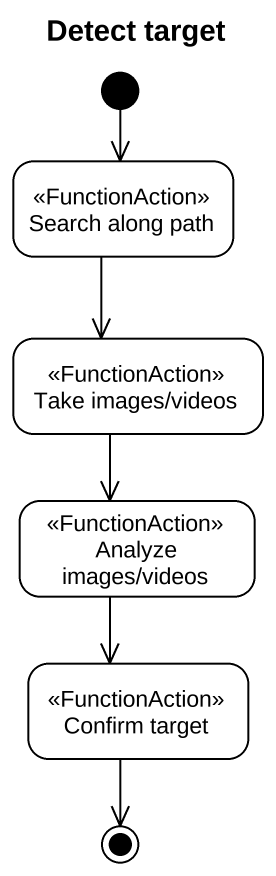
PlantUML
@startuml
title Detect target
hide empty description
state "Search along path" as Search_along_path <<FunctionAction>>
state "Take images/videos" as Take_images_videos <<FunctionAction>>
state "Analyze images/videos" as Analyze_images_videos <<FunctionAction>>
state "Confirm target" as Confirm_target <<FunctionAction>>
[*] --> Search_along_path
Search_along_path --> Take_images_videos
Take_images_videos --> Analyze_images_videos
Analyze_images_videos --> Confirm_target
Confirm_target --> [*]
@enduml
